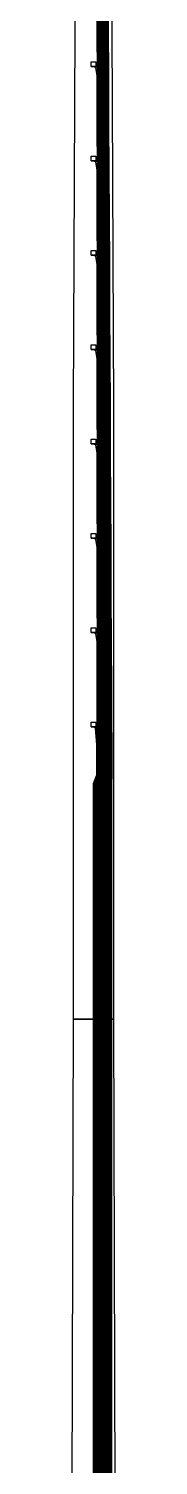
# Model space of a CAD drawing. Header units: inches. Extents: x 106592 to 209533, y 57057 to 74911.
# Drawn here: x 134360 to 134450, y 63182 to 66227 of the extents above; entities that cross this region are included whole.
import ezdxf

# ---------------------------------------------------------------- set-up
doc = ezdxf.new("R2010")
doc.units = ezdxf.units.IN
doc.header["$MEASUREMENT"] = 0
for name, color, linetype in [('metal', 221, 'Continuous'), ('nitride window', 40, 'Continuous'), ('profile', 140, 'Continuous')]:
    doc.layers.add(name, color=color, linetype=linetype)

msp = doc.modelspace()

# ---------------------------------------------------------------- linework, layer by layer
at = {"layer": 'metal'}
for points in [[(134412.2, 66327.2), (134412.7, 66227.2), (134413.2, 66127.3), (134413.7, 66027.2), (134414.2, 65927.3), (134414.7, 65827.2), (134415.2, 65727.3), (134415.7, 65627.2), (134416.2, 65527.3), (134416.7, 65427.2), (134417.2, 65327.3), (134417.7, 65227.2), (134418.2, 65127.3), (134418.7, 65027.2), (134419.2, 64927.3), (134419.7, 64827.2), (134420.2, 64644.3), (134415.1, 64627.2), (134415.7, 64627.2), (134420.7, 64644.3), (134420.2, 64827.2), (134419.7, 64927.3), (134419.2, 65027.2), (134418.7, 65127.3), (134418.2, 65227.2), (134417.7, 65327.3), (134417.2, 65427.2), (134416.7, 65527.3), (134416.2, 65627.2), (134415.7, 65727.3), (134415.2, 65827.2), (134414.7, 65927.3), (134414.2, 66027.2), (134413.7, 66127.3), (134413.2, 66227.2), (134413.2, 66227.2), (134412.7, 66327.3)], [(134413.2, 66327.3), (134413.7, 66227.2), (134414.2, 66127.3), (134414.7, 66027.2), (134415.2, 65927.3), (134415.7, 65827.2), (134416.2, 65727.3), (134416.7, 65627.2), (134417.2, 65527.3), (134417.7, 65427.2), (134418.2, 65327.3), (134418.7, 65227.2), (134419.2, 65127.3), (134419.7, 65027.2), (134420.2, 64927.3), (134420.7, 64827.2), (134421.2, 64644.3), (134416.3, 64627.2), (134416.9, 64627.2), (134421.7, 64644.3), (134421.2, 64827.2), (134420.7, 64927.3), (134420.2, 65027.2), (134419.7, 65127.3), (134419.2, 65227.2), (134418.7, 65327.3), (134418.2, 65427.2), (134417.7, 65527.3), (134417.2, 65627.2), (134416.7, 65727.3), (134416.2, 65827.2), (134415.7, 65927.3), (134415.2, 66027.2), (134414.7, 66127.3), (134414.2, 66227.2), (134413.7, 66327.3)], [(134414.2, 66327.3), (134414.7, 66227.2), (134415.2, 66127.3), (134415.7, 66027.2), (134416.2, 65927.3), (134416.7, 65827.2), (134417.2, 65727.3), (134417.7, 65627.2), (134418.2, 65527.3), (134418.7, 65427.2), (134419.2, 65327.3), (134419.7, 65227.2), (134420.2, 65127.3), (134420.7, 65027.2), (134421.2, 64927.3), (134421.7, 64827.2), (134422.2, 64644.3), (134417.5, 64627.2), (134418.1, 64627.2), (134422.7, 64644.3), (134422.2, 64827.2), (134421.7, 64927.3), (134421.2, 65027.2), (134420.7, 65127.3), (134420.2, 65227.2), (134419.7, 65327.3), (134419.2, 65427.2), (134418.7, 65527.3), (134418.2, 65627.2), (134417.7, 65727.3), (134417.2, 65827.2), (134416.7, 65927.3), (134416.2, 66027.2), (134415.7, 66127.3), (134415.2, 66227.2), (134414.7, 66327.3)], [(134415.2, 66327.3), (134415.7, 66227.2), (134416.2, 66127.3), (134416.7, 66027.2), (134417.2, 65927.3), (134417.7, 65827.2), (134418.2, 65727.3), (134418.7, 65627.2), (134419.2, 65527.3), (134419.7, 65427.2), (134420.2, 65327.3), (134420.7, 65227.2), (134421.2, 65127.3), (134421.7, 65027.2), (134422.2, 64927.3), (134422.7, 64827.2), (134423.2, 64644.3), (134418.7, 64627.2), (134419.3, 64627.2), (134423.7, 64644.3), (134423.2, 64827.2), (134422.7, 64927.3), (134422.2, 65027.2), (134421.7, 65127.3), (134421.2, 65227.2), (134420.7, 65327.3), (134420.2, 65427.2), (134419.7, 65527.3), (134419.2, 65627.2), (134418.7, 65727.3), (134418.2, 65827.2), (134417.7, 65927.3), (134417.2, 66027.2), (134416.7, 66127.3), (134416.2, 66227.2), (134415.7, 66327.3)], [(134416.2, 66327.3), (134416.7, 66227.2), (134417.2, 66127.3), (134417.7, 66027.2), (134418.2, 65927.3), (134418.7, 65827.2), (134419.2, 65727.3), (134419.7, 65627.2), (134420.2, 65527.3), (134420.7, 65427.2), (134421.2, 65327.3), (134421.7, 65227.2), (134422.2, 65127.3), (134422.7, 65027.2), (134423.2, 64927.3), (134423.7, 64827.2), (134424.2, 64644.3), (134419.9, 64627.2), (134420.5, 64627.2), (134424.7, 64644.3), (134424.2, 64827.2), (134423.7, 64927.3), (134423.2, 65027.2), (134422.7, 65127.3), (134422.2, 65227.2), (134421.7, 65327.3), (134421.2, 65427.2), (134420.7, 65527.3), (134420.2, 65627.2), (134419.7, 65727.3), (134419.2, 65827.2), (134418.7, 65927.3), (134418.2, 66027.2), (134417.7, 66127.3), (134417.2, 66227.2), (134416.7, 66327.3)], [(134417.2, 66327.3), (134417.7, 66227.2), (134418.2, 66127.3), (134418.7, 66027.2), (134419.2, 65927.3), (134419.7, 65827.2), (134420.2, 65727.3), (134420.7, 65627.2), (134421.2, 65527.3), (134421.7, 65427.2), (134422.2, 65327.3), (134422.7, 65227.2), (134423.2, 65127.3), (134423.7, 65027.2), (134424.2, 64927.3), (134424.7, 64827.2), (134425.2, 64644.3), (134421.1, 64627.2), (134421.7, 64627.2), (134425.7, 64644.3), (134425.2, 64827.2), (134424.7, 64927.3), (134424.2, 65027.2), (134423.7, 65127.3), (134423.2, 65227.2), (134422.7, 65327.3), (134422.2, 65427.2), (134421.7, 65527.3), (134421.2, 65627.2), (134420.7, 65727.3), (134420.2, 65827.2), (134419.7, 65927.3), (134419.2, 66027.2), (134418.7, 66127.3), (134418.2, 66227.2), (134417.7, 66327.3)], [(134418.2, 66327.3), (134418.7, 66227.2), (134419.2, 66127.3), (134419.7, 66027.2), (134420.2, 65927.3), (134420.7, 65827.2), (134421.2, 65727.3), (134421.7, 65627.2), (134422.2, 65527.3), (134422.7, 65427.2), (134423.2, 65327.3), (134423.7, 65227.2), (134424.2, 65127.3), (134424.7, 65027.2), (134425.2, 64927.3), (134425.7, 64827.2), (134426.2, 64644.3), (134422.3, 64627.2), (134422.9, 64627.2), (134426.7, 64644.3), (134426.2, 64827.2), (134425.7, 64927.3), (134425.2, 65027.2), (134424.7, 65127.3), (134424.2, 65227.2), (134423.7, 65327.3), (134423.2, 65427.2), (134422.7, 65527.3), (134422.2, 65627.2), (134421.7, 65727.3), (134421.2, 65827.2), (134420.7, 65927.3), (134420.2, 66027.2), (134419.7, 66127.3), (134419.2, 66227.2), (134418.7, 66327.3)], [(134419.2, 66327.3), (134419.7, 66227.2), (134420.2, 66127.3), (134420.7, 66027.2), (134421.2, 65927.3), (134421.7, 65827.2), (134422.2, 65727.3), (134422.7, 65627.2), (134423.2, 65527.3), (134423.7, 65427.2), (134424.2, 65327.3), (134424.7, 65227.2), (134425.2, 65127.3), (134425.7, 65027.2), (134426.2, 64927.3), (134426.7, 64827.2), (134427.2, 64644.3), (134423.5, 64627.2), (134424.1, 64627.2), (134427.7, 64644.3), (134427.2, 64827.2), (134426.7, 64927.3), (134426.2, 65027.2), (134425.7, 65127.3), (134425.2, 65227.2), (134424.7, 65327.3), (134424.2, 65427.2), (134423.7, 65527.3), (134423.2, 65627.2), (134422.7, 65727.3), (134422.2, 65827.2), (134421.7, 65927.3), (134421.2, 66027.2), (134420.7, 66127.3), (134420.2, 66227.2), (134419.7, 66327.3)], [(134420.2, 66327.3), (134420.7, 66227.2), (134421.2, 66127.3), (134421.7, 66027.2), (134422.2, 65927.3), (134422.7, 65827.2), (134423.2, 65727.3), (134423.7, 65627.2), (134424.2, 65527.3), (134424.7, 65427.2), (134425.2, 65327.3), (134425.7, 65227.2), (134426.2, 65127.3), (134426.7, 65027.2), (134427.2, 64927.3), (134427.7, 64827.2), (134428.2, 64644.3), (134424.7, 64627.2), (134425.3, 64627.2), (134428.7, 64644.3), (134428.2, 64827.2), (134427.7, 64927.3), (134427.2, 65027.2), (134426.7, 65127.3), (134426.2, 65227.2), (134425.7, 65327.3), (134425.2, 65427.2), (134424.7, 65527.3), (134424.2, 65627.2), (134423.7, 65727.3), (134423.2, 65827.2), (134422.7, 65927.3), (134422.2, 66027.2), (134421.7, 66127.3), (134421.2, 66227.2), (134420.7, 66327.3)], [(134421.2, 66327.3), (134421.7, 66227.2), (134422.2, 66127.3), (134422.7, 66027.2), (134423.2, 65927.3), (134423.7, 65827.2), (134424.2, 65727.3), (134424.7, 65627.2), (134425.2, 65527.3), (134425.7, 65427.2), (134426.2, 65327.3), (134426.7, 65227.2), (134427.2, 65127.3), (134427.7, 65027.2), (134428.2, 64927.3), (134428.7, 64827.2), (134429.2, 64644.3), (134425.9, 64627.2), (134426.5, 64627.2), (134429.7, 64644.3), (134429.2, 64827.2), (134428.7, 64927.3), (134428.2, 65027.2), (134427.7, 65127.3), (134427.2, 65227.2), (134426.7, 65327.3), (134426.2, 65427.2), (134425.7, 65527.3), (134425.2, 65627.2), (134424.7, 65727.3), (134424.2, 65827.2), (134423.7, 65927.3), (134423.2, 66027.2), (134422.7, 66127.3), (134422.2, 66227.2), (134421.7, 66327.3)], [(134422.2, 66327.3), (134422.7, 66227.2), (134423.2, 66127.3), (134423.7, 66027.2), (134424.2, 65927.3), (134424.7, 65827.2), (134425.2, 65727.3), (134425.7, 65627.2), (134426.2, 65527.3), (134426.7, 65427.2), (134427.2, 65327.3), (134427.7, 65227.2), (134428.2, 65127.3), (134428.7, 65027.2), (134429.2, 64927.3), (134429.7, 64827.2), (134430.2, 64644.3), (134427.1, 64627.2), (134427.7, 64627.2), (134430.7, 64644.3), (134430.2, 64827.2), (134429.7, 64927.3), (134429.2, 65027.2), (134428.7, 65127.3), (134428.2, 65227.2), (134427.7, 65327.3), (134427.2, 65427.2), (134426.7, 65527.3), (134426.2, 65627.2), (134425.7, 65727.3), (134425.2, 65827.2), (134424.7, 65927.3), (134424.2, 66027.2), (134423.7, 66127.3), (134423.2, 66227.2), (134422.7, 66327.3)], [(134423.2, 66327.3), (134423.7, 66227.2), (134424.2, 66127.3), (134424.7, 66027.2), (134425.2, 65927.3), (134425.7, 65827.2), (134426.2, 65727.3), (134426.7, 65627.2), (134427.2, 65527.3), (134427.7, 65427.2), (134428.2, 65327.3), (134428.7, 65227.2), (134429.2, 65127.3), (134429.7, 65027.2), (134430.2, 64927.3), (134430.7, 64827.2), (134431.2, 64644.3), (134428.3, 64627.2), (134428.9, 64627.2), (134431.7, 64644.3), (134431.2, 64827.2), (134430.7, 64927.3), (134430.2, 65027.2), (134429.7, 65127.3), (134429.2, 65227.2), (134428.7, 65327.3), (134428.2, 65427.2), (134427.7, 65527.3), (134427.2, 65627.2), (134426.7, 65727.3), (134426.2, 65827.2), (134425.7, 65927.3), (134425.2, 66027.2), (134424.7, 66127.3), (134424.2, 66227.2), (134423.7, 66327.3)], [(134424.2, 66327.3), (134424.7, 66227.2), (134425.2, 66127.3), (134425.7, 66027.2), (134426.2, 65927.3), (134426.7, 65827.2), (134427.2, 65727.3), (134427.7, 65627.2), (134428.2, 65527.3), (134428.7, 65427.2), (134429.2, 65327.3), (134429.7, 65227.2), (134430.2, 65127.3), (134430.7, 65027.2), (134431.2, 64927.3), (134431.7, 64827.2), (134432.2, 64644.3), (134429.5, 64627.2), (134430.1, 64627.2), (134432.7, 64644.3), (134432.2, 64827.2), (134431.7, 64927.3), (134431.2, 65027.2), (134430.7, 65127.3), (134430.2, 65227.2), (134429.7, 65327.3), (134429.2, 65427.2), (134428.7, 65527.3), (134428.2, 65627.2), (134427.7, 65727.3), (134427.2, 65827.2), (134426.7, 65927.3), (134426.2, 66027.2), (134425.7, 66127.3), (134425.2, 66227.2), (134424.7, 66327.3)], [(134425.2, 66327.3), (134425.7, 66227.2), (134426.2, 66127.3), (134426.7, 66027.2), (134427.2, 65927.3), (134427.7, 65827.2), (134428.2, 65727.3), (134428.7, 65627.2), (134429.2, 65527.3), (134429.7, 65427.2), (134430.2, 65327.3), (134430.7, 65227.2), (134431.2, 65127.3), (134431.7, 65027.2), (134432.2, 64927.3), (134432.7, 64827.2), (134433.2, 64644.3), (134430.7, 64627.2), (134431.3, 64627.2), (134433.7, 64644.3), (134433.2, 64827.2), (134432.7, 64927.3), (134432.2, 65027.2), (134431.7, 65127.3), (134431.2, 65227.2), (134430.7, 65327.3), (134430.2, 65427.2), (134429.7, 65527.3), (134429.2, 65627.2), (134428.7, 65727.3), (134428.2, 65827.2), (134427.7, 65927.3), (134427.2, 66027.2), (134426.7, 66127.3), (134426.2, 66227.2), (134425.7, 66327.3)], [(134426.7, 66327.3), (134427.2, 66227.2), (134427.7, 66127.3), (134428.2, 66027.2), (134428.7, 65927.3), (134429.2, 65827.2), (134429.7, 65727.3), (134430.2, 65627.2), (134430.7, 65527.3), (134431.2, 65427.2), (134431.7, 65327.3), (134432.2, 65227.2), (134432.7, 65127.3), (134433.2, 65027.2), (134433.7, 64927.3), (134434.2, 64827.2), (134434.7, 64644.3), (134432.5, 64627.2), (134431.9, 64627.2), (134434.2, 64644.3), (134433.7, 64827.2), (134433.2, 64927.3), (134432.7, 65027.2), (134432.2, 65127.3), (134431.7, 65227.2), (134431.2, 65327.3), (134430.7, 65427.2), (134430.2, 65527.3), (134429.7, 65627.2), (134429.2, 65727.3), (134428.7, 65827.2), (134428.2, 65927.3), (134427.7, 66027.2), (134427.2, 66127.3), (134426.7, 66227.2), (134426.2, 66327.3)], [(134427.2, 66327.3), (134427.7, 66227.2), (134428.2, 66127.3), (134428.7, 66027.2), (134429.2, 65927.3), (134429.7, 65827.2), (134430.2, 65727.3), (134430.7, 65627.2), (134431.2, 65527.3), (134431.7, 65427.2), (134432.2, 65327.3), (134432.7, 65227.2), (134433.2, 65127.3), (134433.7, 65027.2), (134434.2, 64927.3), (134434.7, 64827.2), (134435.2, 64644.3), (134433.1, 64627.2), (134433.7, 64627.2), (134435.7, 64644.3), (134435.2, 64827.2), (134434.7, 64927.3), (134434.2, 65027.2), (134433.7, 65127.3), (134433.2, 65227.2), (134432.7, 65327.3), (134432.2, 65427.2), (134431.7, 65527.3), (134431.2, 65627.2), (134430.7, 65727.3), (134430.2, 65827.2), (134429.7, 65927.3), (134429.2, 66027.2), (134428.7, 66127.3), (134428.2, 66227.2), (134427.7, 66327.3)], [(134428.7, 66327.3), (134429.2, 66227.2), (134429.7, 66127.3), (134430.2, 66027.2), (134430.7, 65927.3), (134431.2, 65827.2), (134431.7, 65727.3), (134432.2, 65627.2), (134432.7, 65527.3), (134433.2, 65427.2), (134433.7, 65327.3), (134434.2, 65227.2), (134434.7, 65127.3), (134435.2, 65027.2), (134435.7, 64927.3), (134436.2, 64827.2), (134436.7, 64644.3), (134434.9, 64627.2), (134434.3, 64627.2), (134436.2, 64644.3), (134435.7, 64827.2), (134435.2, 64927.3), (134434.7, 65027.2), (134434.2, 65127.3), (134433.7, 65227.2), (134433.2, 65327.3), (134432.7, 65427.2), (134432.2, 65527.3), (134431.7, 65627.2), (134431.2, 65727.3), (134430.7, 65827.2), (134430.2, 65927.3), (134429.7, 66027.2), (134429.2, 66127.3), (134428.7, 66227.2), (134428.2, 66327.3)], [(134429.7, 66327.3), (134430.2, 66227.2), (134430.7, 66127.3), (134431.2, 66027.2), (134431.7, 65927.3), (134432.2, 65827.2), (134432.7, 65727.3), (134433.2, 65627.2), (134433.7, 65527.3), (134434.2, 65427.2), (134434.7, 65327.3), (134435.2, 65227.2), (134435.7, 65127.3), (134436.2, 65027.2), (134436.7, 64927.3), (134437.2, 64827.2), (134437.7, 64644.3), (134436.1, 64627.2), (134435.5, 64627.2), (134437.2, 64644.3), (134436.7, 64827.2), (134436.2, 64927.3), (134435.7, 65027.2), (134435.2, 65127.3), (134434.7, 65227.2), (134434.2, 65327.3), (134433.7, 65427.2), (134433.2, 65527.3), (134432.7, 65627.2), (134432.2, 65727.3), (134431.7, 65827.2), (134431.2, 65927.3), (134430.7, 66027.2), (134430.2, 66127.3), (134429.7, 66227.2), (134429.2, 66327.3)], [(134430.7, 66327.3), (134431.2, 66227.2), (134431.7, 66127.3), (134432.2, 66027.2), (134432.7, 65927.3), (134433.2, 65827.2), (134433.7, 65727.3), (134434.2, 65627.2), (134434.7, 65527.3), (134435.2, 65427.2), (134435.7, 65327.3), (134436.2, 65227.2), (134436.7, 65127.3), (134437.2, 65027.2), (134437.7, 64927.3), (134438.2, 64827.2), (134438.7, 64644.3), (134437.3, 64627.2), (134436.7, 64627.2), (134438.2, 64644.3), (134437.7, 64827.2), (134437.2, 64927.3), (134436.7, 65027.2), (134436.2, 65127.3), (134435.7, 65227.2), (134435.2, 65327.3), (134434.7, 65427.2), (134434.2, 65527.3), (134433.7, 65627.2), (134433.2, 65727.3), (134432.7, 65827.2), (134432.2, 65927.3), (134431.7, 66027.2), (134431.2, 66127.3), (134430.7, 66227.2), (134430.2, 66327.3)], [(134431.7, 66327.3), (134432.2, 66227.2), (134432.7, 66127.3), (134433.2, 66027.2), (134433.7, 65927.3), (134434.2, 65827.2), (134434.7, 65727.3), (134435.2, 65627.2), (134435.7, 65527.3), (134436.2, 65427.2), (134436.7, 65327.3), (134437.2, 65227.2), (134437.7, 65127.3), (134438.2, 65027.2), (134438.7, 64927.3), (134439.2, 64827.2), (134439.7, 64644.3), (134438.5, 64627.2), (134437.9, 64627.2), (134439.2, 64644.3), (134438.7, 64827.2), (134438.2, 64927.3), (134437.7, 65027.2), (134437.2, 65127.3), (134436.7, 65227.2), (134436.2, 65327.3), (134435.7, 65427.2), (134435.2, 65527.3), (134434.7, 65627.2), (134434.2, 65727.3), (134433.7, 65827.2), (134433.2, 65927.3), (134432.7, 66027.2), (134432.2, 66127.3), (134431.7, 66227.2), (134431.2, 66327.3)], [(134432.7, 66327.3), (134433.2, 66227.2), (134433.7, 66127.3), (134434.2, 66027.2), (134434.7, 65927.3), (134435.2, 65827.2), (134435.7, 65727.3), (134436.2, 65627.2), (134436.7, 65527.3), (134437.2, 65427.2), (134437.7, 65327.3), (134438.2, 65227.2), (134438.7, 65127.3), (134439.2, 65027.2), (134439.7, 64927.3), (134440.2, 64827.2), (134440.7, 64644.3), (134439.7, 64627.2), (134439.1, 64627.2), (134440.2, 64644.3), (134439.7, 64827.2), (134439.2, 64927.3), (134438.7, 65027.2), (134438.2, 65127.3), (134437.7, 65227.2), (134437.2, 65327.3), (134436.7, 65427.2), (134436.2, 65527.3), (134435.7, 65627.2), (134435.2, 65727.3), (134434.7, 65827.2), (134434.2, 65927.3), (134433.7, 66027.2), (134433.2, 66127.3), (134432.7, 66227.2), (134432.2, 66327.3)], [(134433.7, 66327.3), (134434.2, 66227.2), (134434.7, 66127.3), (134435.2, 66027.2), (134435.7, 65927.3), (134436.2, 65827.2), (134436.7, 65727.3), (134437.2, 65627.2), (134437.7, 65527.3), (134438.2, 65427.2), (134438.7, 65327.3), (134439.2, 65227.2), (134439.7, 65127.3), (134440.2, 65027.2), (134440.7, 64927.3), (134441.2, 64827.2), (134441.7, 64644.3), (134440.9, 64627.2), (134440.3, 64627.2), (134441.2, 64644.3), (134440.7, 64827.2), (134440.2, 64927.3), (134439.7, 65027.2), (134439.2, 65127.3), (134438.7, 65227.2), (134438.2, 65327.3), (134437.7, 65427.2), (134437.2, 65527.3), (134436.7, 65627.2), (134436.2, 65727.3), (134435.7, 65827.2), (134435.2, 65927.3), (134434.7, 66027.2), (134434.2, 66127.3), (134433.7, 66227.2), (134433.2, 66327.3)], [(134434.7, 66327.3), (134435.2, 66227.2), (134435.7, 66127.3), (134436.2, 66027.2), (134436.7, 65927.3), (134437.2, 65827.2), (134437.7, 65727.3), (134438.2, 65627.2), (134438.7, 65527.3), (134439.2, 65427.2), (134439.7, 65327.3), (134440.2, 65227.2), (134440.7, 65127.3), (134441.2, 65027.2), (134441.7, 64927.3), (134442.2, 64827.2), (134442.7, 64644.3), (134442.1, 64627.2), (134441.5, 64627.2), (134442.2, 64644.3), (134441.7, 64827.2), (134441.2, 64927.3), (134440.7, 65027.2), (134440.2, 65127.3), (134439.7, 65227.2), (134439.2, 65327.3), (134438.7, 65427.2), (134438.2, 65527.3), (134437.7, 65627.2), (134437.2, 65727.3), (134436.7, 65827.2), (134436.2, 65927.3), (134435.7, 66027.2), (134435.2, 66127.3), (134434.7, 66227.2), (134434.2, 66327.3)], [(134435.7, 66327.3), (134436.2, 66227.2), (134436.7, 66127.3), (134437.2, 66027.2), (134437.7, 65927.3), (134438.2, 65827.2), (134438.7, 65727.3), (134439.2, 65627.2), (134439.7, 65527.3), (134440.2, 65427.2), (134440.7, 65327.3), (134441.2, 65227.2), (134441.7, 65127.3), (134442.2, 65027.2), (134442.7, 64927.3), (134443.2, 64827.2), (134443.7, 64644.3), (134443.3, 64627.2), (134443, 64627.2), (134442.7, 64627.2), (134443.2, 64644.3), (134442.7, 64827.2), (134442.2, 64927.3), (134441.7, 65027.2), (134441.2, 65127.3), (134440.7, 65227.2), (134440.2, 65327.3), (134439.7, 65427.2), (134439.2, 65527.3), (134438.7, 65627.2), (134438.2, 65727.3), (134437.7, 65827.2), (134437.2, 65927.3), (134436.7, 66027.2), (134436.2, 66127.3), (134435.7, 66227.2), (134435.2, 66327.3)]]:
    msp.add_lwpolyline(points, dxfattribs=at)
for points in [[(134400.2, 66157.3), (134410.2, 66157.3), (134410.2, 66147.3), (134400.2, 66147.3)], [(134410.2, 66145.3), (134409.2, 66145.3), (134400.2, 66147.3), (134410.2, 66147.3)], [(134413.2, 66027.2), (134412.7, 66127.3), (134410.2, 66145.3), (134409.2, 66145.3), (134412.2, 66127.2), (134412.7, 66027.2), (134413.2, 65927.3), (134413.7, 65827.2), (134414.2, 65727.3), (134414.7, 65627.2), (134415.2, 65527.3), (134415.7, 65427.2), (134416.2, 65327.3), (134416.7, 65227.2), (134417.2, 65127.3), (134417.7, 65027.2), (134418.2, 64927.3), (134418.7, 64827.2), (134419.2, 64644.3), (134413.9, 64627.2), (134414.5, 64627.2), (134419.7, 64644.3), (134419.2, 64827.2), (134418.7, 64927.3), (134418.2, 65027.2), (134417.7, 65127.3), (134417.2, 65227.2), (134416.7, 65327.3), (134416.2, 65427.2), (134415.7, 65527.3), (134415.2, 65627.2), (134414.7, 65727.3), (134414.2, 65827.2), (134413.7, 65927.3), (134413.2, 66027.2)], [(134400.2, 65957.3), (134410.2, 65957.3), (134410.2, 65947.3), (134400.2, 65947.3)], [(134410.2, 65945.3), (134409.2, 65945.3), (134400.2, 65947.3), (134410.2, 65947.3)], [(134413.2, 65827.2), (134412.7, 65927.3), (134410.2, 65945.3), (134409.2, 65945.3), (134412.2, 65927.2), (134412.7, 65827.2), (134413.2, 65727.3), (134413.7, 65627.2), (134414.2, 65527.3), (134414.7, 65427.2), (134415.2, 65327.3), (134415.7, 65227.2), (134416.2, 65127.3), (134416.7, 65027.2), (134417.2, 64927.3), (134417.7, 64827.2), (134418.2, 64644.3), (134412.7, 64627.2), (134413.3, 64627.2), (134418.7, 64644.3), (134418.2, 64827.2), (134417.7, 64927.3), (134417.2, 65027.2), (134416.7, 65127.3), (134416.2, 65227.2), (134415.7, 65327.3), (134415.2, 65427.2), (134414.7, 65527.3), (134414.2, 65627.2), (134413.7, 65727.3), (134413.2, 65827.2)], [(134400.2, 65757.3), (134410.2, 65757.3), (134410.2, 65747.3), (134400.2, 65747.3)], [(134410.2, 65745.3), (134409.2, 65745.3), (134400.2, 65747.3), (134410.2, 65747.3)], [(134413.2, 65627.2), (134412.7, 65727.3), (134410.2, 65745.3), (134409.2, 65745.3), (134412.2, 65727.2), (134412.7, 65627.2), (134413.2, 65527.3), (134413.7, 65427.2), (134414.2, 65327.3), (134414.7, 65227.2), (134415.2, 65127.3), (134415.7, 65027.2), (134416.2, 64927.3), (134416.7, 64827.2), (134417.2, 64644.3), (134411.5, 64627.2), (134412.1, 64627.2), (134417.7, 64644.3), (134417.2, 64827.2), (134416.7, 64927.3), (134416.2, 65027.2), (134415.7, 65127.3), (134415.2, 65227.2), (134414.7, 65327.3), (134414.2, 65427.2), (134413.7, 65527.3), (134413.2, 65627.2)], [(134400.2, 65557.3), (134410.2, 65557.3), (134410.2, 65547.3), (134400.2, 65547.3)], [(134410.2, 65545.3), (134409.2, 65545.3), (134400.2, 65547.3), (134410.2, 65547.3)], [(134413.2, 65427.2), (134412.7, 65527.3), (134410.2, 65545.3), (134409.2, 65545.3), (134412.2, 65527.2), (134412.7, 65427.2), (134413.2, 65327.3), (134413.7, 65227.2), (134414.2, 65127.3), (134414.7, 65027.2), (134415.2, 64927.3), (134415.7, 64827.2), (134416.2, 64644.3), (134410.3, 64627.2), (134410.9, 64627.2), (134416.7, 64644.3), (134416.2, 64827.2), (134415.7, 64927.3), (134415.2, 65027.2), (134414.7, 65127.3), (134414.2, 65227.2), (134413.7, 65327.3), (134413.2, 65427.2)], [(134400.2, 65357.3), (134410.2, 65357.3), (134410.2, 65347.3), (134400.2, 65347.3)], [(134410.2, 65345.3), (134409.2, 65345.3), (134400.2, 65347.3), (134410.2, 65347.3)], [(134413.2, 65227.2), (134412.7, 65327.3), (134410.2, 65345.3), (134409.2, 65345.3), (134412.2, 65327.2), (134412.7, 65227.2), (134413.2, 65127.3), (134413.7, 65027.2), (134414.2, 64927.3), (134414.7, 64827.2), (134415.2, 64644.3), (134409.1, 64627.2), (134409.7, 64627.2), (134415.7, 64644.3), (134415.2, 64827.2), (134414.7, 64927.3), (134414.2, 65027.2), (134413.7, 65127.3), (134413.2, 65227.2)], [(134400.2, 65157.3), (134410.2, 65157.3), (134410.2, 65147.3), (134400.2, 65147.3)], [(134410.2, 65145.3), (134409.2, 65145.3), (134400.2, 65147.3), (134410.2, 65147.3)], [(134413.2, 65027.2), (134412.7, 65127.3), (134410.2, 65145.3), (134409.2, 65145.3), (134412.2, 65127.2), (134412.7, 65027.2), (134413.2, 64927.3), (134413.7, 64827.2), (134414.2, 64644.3), (134407.9, 64627.2), (134408.5, 64627.2), (134414.7, 64644.3), (134414.2, 64827.2), (134413.7, 64927.3), (134413.2, 65027.2)], [(134400.2, 64957.3), (134410.2, 64957.3), (134410.2, 64947.3), (134400.2, 64947.3)], [(134410.2, 64945.3), (134409.2, 64945.3), (134400.2, 64947.3), (134410.2, 64947.3)], [(134413.2, 64827.2), (134412.7, 64927.3), (134410.2, 64945.3), (134409.2, 64945.3), (134412.2, 64927.2), (134412.7, 64827.2), (134413.2, 64644.3), (134406.7, 64627.2), (134407.3, 64627.2), (134413.7, 64644.3), (134413.2, 64827.2)], [(134400.2, 64757.3), (134410.2, 64757.3), (134410.2, 64747.3), (134400.2, 64747.3)], [(134410.2, 64745.3), (134409.2, 64745.3), (134400.2, 64747.3), (134410.2, 64747.3)], [(134409.2, 64745.3), (134410.2, 64745.3), (134412.7, 64709.8), (134412.7, 64644.8), (134406.1, 64627.2), (134405.5, 64627.2), (134412.2, 64645.3), (134412.2, 64709.3)], [(134405.5, 64627.2), (134406.1, 64627.2), (134406.1, 60987.4), (134405.5, 60987.4)], [(134406.7, 64627.2), (134407.3, 64627.2), (134407.3, 60987.4), (134406.7, 60987.4)], [(134407.9, 64627.2), (134408.5, 64627.2), (134408.5, 60987.4), (134407.9, 60987.4)], [(134409.1, 64627.2), (134409.7, 64627.2), (134409.7, 60987.4), (134409.1, 60987.4)], [(134410.3, 64627.2), (134410.9, 64627.2), (134410.9, 60987.4), (134410.3, 60987.4)], [(134411.5, 64627.2), (134412.1, 64627.2), (134412.1, 60987.4), (134411.5, 60987.4)], [(134412.7, 64627.2), (134413.3, 64627.2), (134413.3, 60987.4), (134412.7, 60987.4)], [(134413.9, 64627.2), (134414.5, 64627.2), (134414.5, 60987.4), (134413.9, 60987.4)], [(134415.1, 64627.2), (134415.7, 64627.2), (134415.7, 60987.4), (134415.1, 60987.4)], [(134416.3, 64627.2), (134416.9, 64627.2), (134416.9, 60987.4), (134416.3, 60987.4)], [(134417.5, 64627.2), (134418.1, 64627.2), (134418.1, 60987.4), (134417.5, 60987.4)], [(134418.7, 64627.2), (134419.3, 64627.2), (134419.3, 60987.4), (134418.7, 60987.4)], [(134419.9, 64627.2), (134420.5, 64627.2), (134420.5, 60987.4), (134419.9, 60987.4)], [(134421.1, 64627.2), (134421.7, 64627.2), (134421.7, 60987.4), (134421.1, 60987.4)], [(134422.3, 64627.2), (134422.9, 64627.2), (134422.9, 60987.4), (134422.3, 60987.4)], [(134423.5, 64627.2), (134424.1, 64627.2), (134424.1, 60987.4), (134423.5, 60987.4)], [(134424.7, 64627.2), (134425.3, 64627.2), (134425.3, 60987.4), (134424.7, 60987.4)], [(134425.9, 64627.2), (134426.5, 64627.2), (134426.5, 60987.4), (134425.9, 60987.4)], [(134427.1, 64627.2), (134427.7, 64627.2), (134427.7, 60987.4), (134427.1, 60987.4)], [(134428.3, 64627.2), (134428.9, 64627.2), (134428.9, 60987.4), (134428.3, 60987.4)], [(134429.5, 64627.2), (134430.1, 64627.2), (134430.1, 60987.4), (134429.5, 60987.4)], [(134430.7, 64627.2), (134431.3, 64627.2), (134431.3, 60987.4), (134430.7, 60987.4)], [(134431.9, 64627.2), (134432.5, 64627.2), (134432.5, 60987.4), (134431.9, 60987.4)], [(134433.1, 64627.2), (134433.7, 64627.2), (134433.7, 60987.4), (134433.1, 60987.4)], [(134434.3, 64627.2), (134434.9, 64627.2), (134434.9, 60987.4), (134434.3, 60987.4)], [(134435.5, 64627.2), (134436.1, 64627.2), (134436.1, 60987.4), (134435.5, 60987.4)], [(134436.7, 64627.2), (134437.3, 64627.2), (134437.3, 60987.4), (134436.7, 60987.4)], [(134437.9, 64627.2), (134438.5, 64627.2), (134438.5, 60987.4), (134437.9, 60987.4)], [(134439.1, 64627.2), (134439.7, 64627.2), (134439.7, 60987.4), (134439.1, 60987.4)], [(134440.3, 64627.2), (134440.9, 64627.2), (134440.9, 60987.4), (134440.3, 60987.4)], [(134441.5, 64627.2), (134442.1, 64627.2), (134442.1, 60987.4), (134441.5, 60987.4)], [(134442.7, 64627.2), (134443.3, 64627.2), (134443.3, 60987.4), (134442.7, 60987.4)]]:
    msp.add_lwpolyline(points, close=True, dxfattribs=at)
at = {"layer": 'nitride window'}
for points in [[(134400.2, 66157.3), (134410.2, 66157.3), (134410.2, 66147.3), (134400.2, 66147.3)], [(134400.2, 65957.3), (134410.2, 65957.3), (134410.2, 65947.3), (134400.2, 65947.3)], [(134400.2, 65757.3), (134410.2, 65757.3), (134410.2, 65747.3), (134400.2, 65747.3)], [(134400.2, 65557.3), (134410.2, 65557.3), (134410.2, 65547.3), (134400.2, 65547.3)], [(134400.2, 65357.3), (134410.2, 65357.3), (134410.2, 65347.3), (134400.2, 65347.3)], [(134400.2, 65157.3), (134410.2, 65157.3), (134410.2, 65147.3), (134400.2, 65147.3)], [(134400.2, 64957.3), (134410.2, 64957.3), (134410.2, 64947.3), (134400.2, 64947.3)], [(134400.2, 64757.3), (134410.2, 64757.3), (134410.2, 64747.3), (134400.2, 64747.3)]]:
    msp.add_lwpolyline(points, close=True, dxfattribs=at)
at = {"layer": 'profile'}
for points in [[(134405.1, 70987.3), (134416.2, 70956.3), (134420.7, 70917.4), (134424.7, 70527.4), (134447.7, 65427.3), (134447.7, 64127.2), (134362.7, 64127.2), (134362.7, 65427.4), (134385.6, 70527.3), (134389.6, 70917.4), (134394.2, 70956.3)], [(134362.7, 64127.2), (134447.7, 64127.2), (134450.2, 63127.2), (134450.2, 60987.4), (134360.2, 60987.4), (134360.2, 63127.2)]]:
    msp.add_lwpolyline(points, close=True, dxfattribs=at)

doc.saveas('drawing.dxf')
